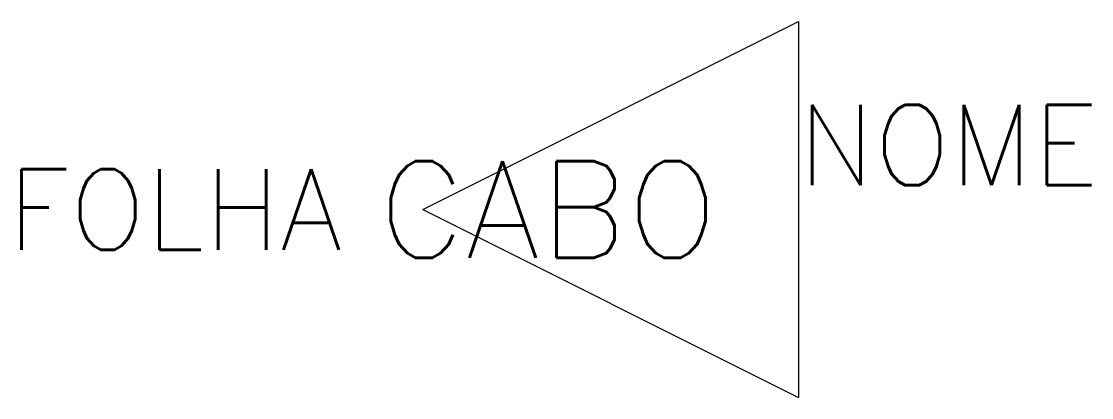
# Model space of a CAD drawing. Extents: x 169.5 to 189.5, y 186.5 to 193.5.
import ezdxf
from ezdxf.enums import TextEntityAlignment as Align

# ---------------------------------------------------------------- set-up
doc = ezdxf.new("R2010")
doc.units = 0
doc.header["$MEASUREMENT"] = 0
doc.layers.get('0').update_dxf_attribs({"linetype": 'CONTINUOUS'})
doc.styles.add('ROMANS', font='romans')

msp = doc.modelspace()

# ---------------------------------------------------------------- linework, layer by layer
for p, q in [((177, 190), (184, 193.5)), ((184, 193.5), (184, 186.5)), ((177, 190), (184, 186.5))]:
    msp.add_line(p, q)

# ---------------------------------------------------------------- texts
at = {"color": 7, "lineweight": -3, "style": 'ROMANS'}
msp.add_attdef('NOME', text='', height=1.5, dxfattribs=at).set_placement((184, 190), align=Align.BOTTOM_LEFT)
for tag, height, p in [('CABO', 1.8, (182.5, 190)), ('FOLHA', 1.5, (175.5, 190))]:
    msp.add_attdef(tag, text='', height=height, dxfattribs=at).set_placement(p, align=Align.MIDDLE_RIGHT)

doc.saveas('drawing.dxf')
